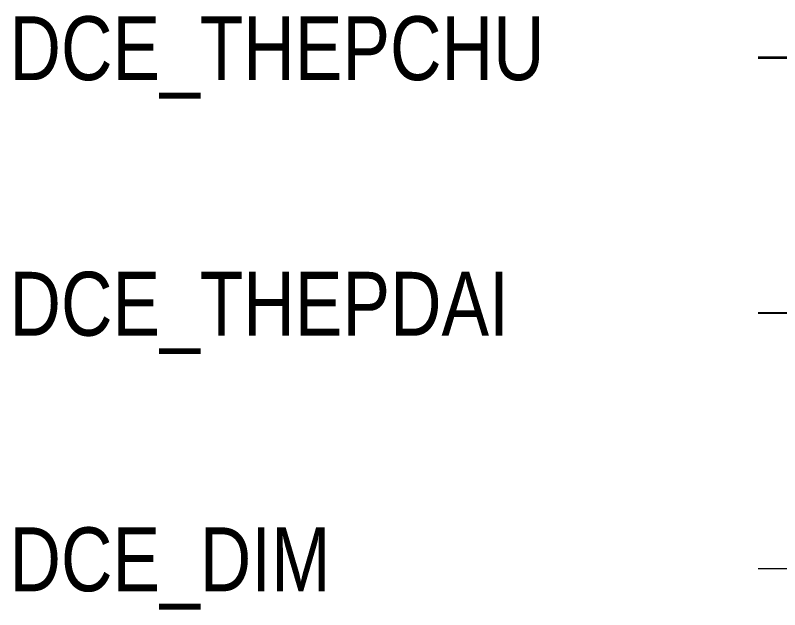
# Model space of a CAD drawing. Header units: millimetres. Extents: x -15500 to 41958, y -785 to 21445.
# Drawn here: x 19645 to 22638, y 7882 to 10207 of the extents above; entities that cross this region are included whole.
import ezdxf

# ---------------------------------------------------------------- set-up
doc = ezdxf.new("R2010")
doc.units = ezdxf.units.MM
for name, color, linetype, lineweight in [('DCE_Dim', 254, 'Continuous', 9), ('DCE_ThepChu', 4, 'Continuous', 35), ('DCE_ThepDai', 6, 'Continuous', 25)]:
    doc.layers.add(name, color=color, linetype=linetype, lineweight=lineweight)
doc.styles.add('Dce_Text', font='arial.ttf', dxfattribs={"width": 0.8})

# ---------------------------------------------------------------- blocks, each defined once
blk = doc.blocks.new('Block_ALL')
at = {"layer": 'DCE_Dim'}
blk.add_line((22553.9, 8042.6), (39959.2, 8042.6), dxfattribs=at)
at = {"layer": 'DCE_ThepChu'}
blk.add_line((22553.9, 10042.6), (39959.2, 10042.6), dxfattribs=at)
at = {"layer": 'DCE_ThepDai'}
blk.add_line((22553.9, 9042.6), (39959.2, 9042.6), dxfattribs=at)
at = {"layer": 'DCE_Dim', "insert": (19622, 8042.6), "char_height": 250, "attachment_point": 4, "style": 'Dce_Text'}
blk.add_mtext('DCE_DIM', dxfattribs=at)
at = {"layer": 'DCE_ThepChu', "insert": (19622, 10042.6), "char_height": 250, "attachment_point": 4, "style": 'Dce_Text'}
blk.add_mtext('DCE_THEPCHU', dxfattribs=at)
at = {"layer": 'DCE_ThepDai', "insert": (19622, 9042.6), "char_height": 250, "attachment_point": 4, "style": 'Dce_Text'}
blk.add_mtext('DCE_THEPDAI', dxfattribs=at)

msp = doc.modelspace()

# ---------------------------------------------------------------- block references
msp.add_blockref('Block_ALL', (0, 0))

doc.saveas('drawing.dxf')
